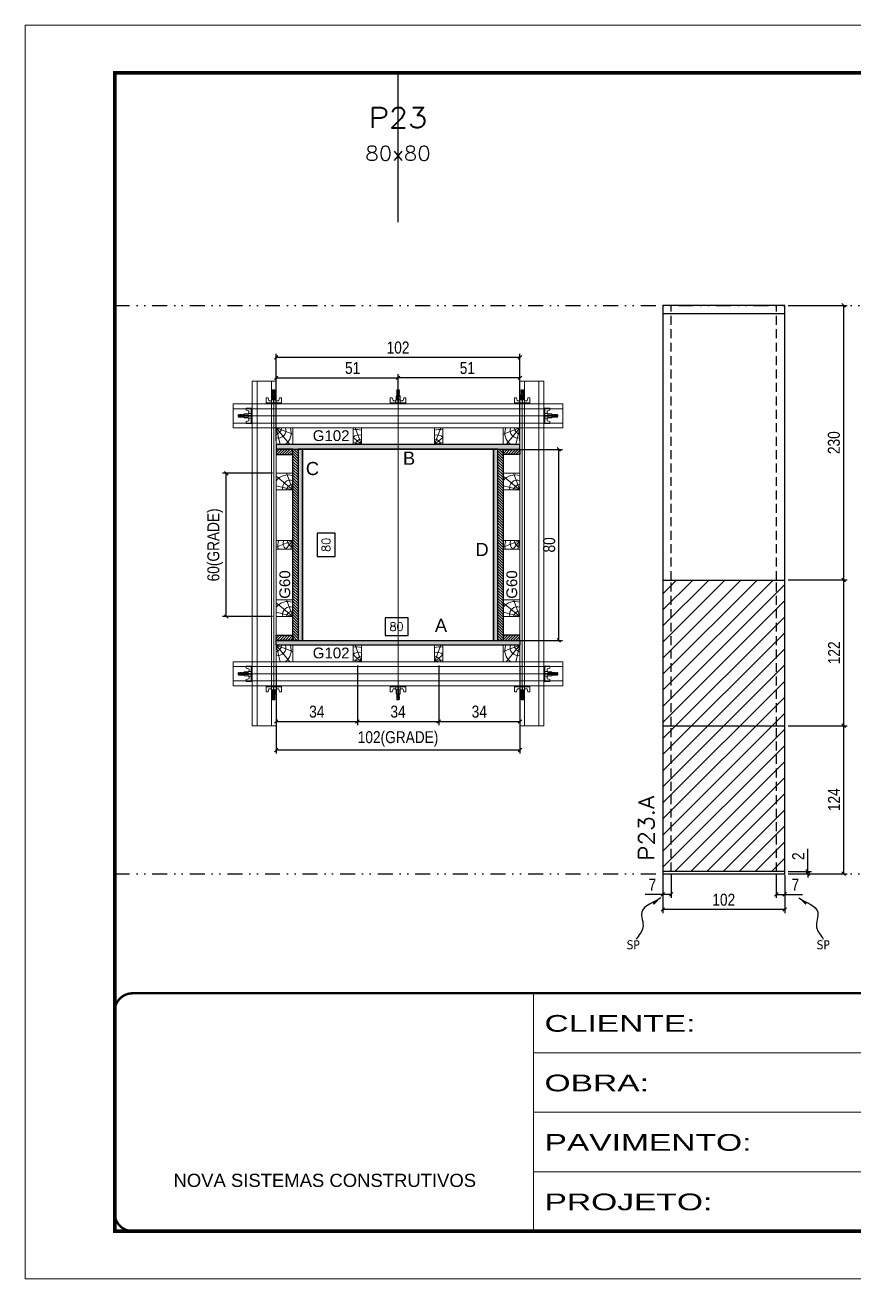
# Model space of a CAD drawing. Extents: x 14400 to 27878, y -21631 to 6985.
# Drawn here: x 16012 to 16706, y -2105 to -1055 of the extents above; entities that cross this region are included whole.
import ezdxf
from ezdxf.enums import TextEntityAlignment as Align

# ---------------------------------------------------------------- set-up
doc = ezdxf.new("R2010")
doc.units = 0
for name, pattern in [('CONTINUO', [0]), ('DASHED', [0.75, 0.5, -0.25]), ('DIVIDE2', [0.625, 0.25, -0.125, 0, -0.125, 0, -0.125]), ('HIDDEN', [0.375, 0.25, -0.125])]:
    doc.linetypes.add(name, pattern=pattern)
for name, color, linetype in [('CHAPA', 1, 'Continuous'), ('COTA', 241, 'Continuous'), ('MEIO_PONT', 93, 'Continuous'), ('Nível', 160, 'Continuous'), ('Painéis', 200, 'Continuous'), ('SARR_2.2x7', 40, 'Continuous'), ('SARRAFO', 251, 'Continuous'), ('Sarrafo de Pressão', 42, 'HIDDEN'), ('texto', 7, 'Continuous'), ('Texto de Titulo', 7, 'Continuous'), ('Texto Qtd Sarr', 242, 'Continuous'), ('TEXTO_GERAL', 7, 'Continuous')]:
    doc.layers.add(name, color=color, linetype=linetype)
for name, color, linetype, lineweight in [('Folhas', 255, 'Continuous', 9), ('Hachura', 251, 'Continuous', 9), ('Madeira', 126, 'Continuous', 18), ('Perfil Metálico', 224, 'Continuous', 18), ('SARRAFO DE PRESSAO', 251, 'DASHED', 9), ('Texto Seção', 7, 'Continuous', 15)]:
    doc.layers.add(name, color=color, linetype=linetype, lineweight=lineweight)
doc.styles.add('ARIAL', font='arial.ttf')
doc.styles.add('COTA TECNICA', font='techl___.ttf', dxfattribs={"height": 10})
doc.styles.add('COTA TECNICA 2X', font='techl___.ttf', dxfattribs={"height": 10})
doc.styles.add('COTA TECNICA-50', font='techl___.ttf', dxfattribs={"height": 10})
doc.styles.add('REGUA-120', font='ROMANS.shx', dxfattribs={"height": 15})
doc.styles.add('ROMANS', font='romans.shx')
doc.styles.add('SANSSERIF', font='sas_____.pfb')
doc.styles.get("Standard").update_dxf_attribs({"font": 'arial.ttf'})
doc.styles.add('Tecnologia', font='')
doc.styles.get('Tecnologia').set_extended_font_data('Forgotten Futurist')
doc.dimstyles.new('COTA PAINEL-50', dxfattribs={"dimtxt": 10, "dimasz": 3, "dimexe": 3, "dimexo": 3, "dimgap": 3, "dimtad": 1, "dimdec": 1, "dimzin": 12, "dimdsep": 46, "dimtxsty": 'COTA TECNICA-50', "dimblk1": 'OBLIQUE', "dimblk2": 'OBLIQUE', "dimsah": 1, "dimcen": 0.9, "dimclrd": 4, "dimclre": 4, "dimclrt": 240, "dimadec": 1, "dimazin": 3, "dimtfac": 1, "dimtdec": 1, "dimtmove": 0, "dimatfit": 3, "dimfxl": 1, "dimtolj": 1, "dimtzin": 12, "dimarcsym": 0})
doc.dimstyles.new('PAINEL', dxfattribs={"dimtxt": 10, "dimasz": 3, "dimexe": 3, "dimexo": 3, "dimgap": 3, "dimtad": 1, "dimdec": 1, "dimzin": 12, "dimdsep": 46, "dimtxsty": 'COTA TECNICA', "dimblk1": 'OBLIQUE', "dimblk2": 'OBLIQUE', "dimsah": 1, "dimcen": 0.9, "dimclrd": 4, "dimclre": 4, "dimclrt": 240, "dimadec": 1, "dimazin": 3, "dimtfac": 1, "dimtdec": 1, "dimtmove": 0, "dimatfit": 3, "dimfxl": 1, "dimtolj": 1, "dimtzin": 12, "dimarcsym": 0})
doc.dimstyles.new('SECAO PILAR', dxfattribs={"dimtxt": 10, "dimasz": 3, "dimexe": 3, "dimexo": 3, "dimgap": 3, "dimtad": 1, "dimdec": 1, "dimlfac": 0.5, "dimzin": 12, "dimdsep": 46, "dimtxsty": 'COTA TECNICA 2X', "dimblk1": 'OBLIQUE', "dimblk2": 'OBLIQUE', "dimsah": 1, "dimcen": 0.9, "dimclrd": 256, "dimclre": 256, "dimclrt": 256, "dimadec": 1, "dimazin": 3, "dimtfac": 1, "dimtdec": 1, "dimtmove": 0, "dimatfit": 3, "dimfxl": 1, "dimtolj": 1, "dimtzin": 12, "dimarcsym": 0})
doc.dimstyles.new('SECÇÃO 2', dxfattribs={"dimtxt": 7, "dimasz": 6, "dimexe": 0.18, "dimexo": 2, "dimgap": -4, "dimtad": 3, "dimdec": 1, "dimlfac": 0.5, "dimzin": 12, "dimdsep": 46, "dimtxsty": 'ROMANS', "dimblk": 'ARCHTICK', "dimcen": 0.09, "dimse1": 1, "dimse2": 1, "dimsd1": 1, "dimsd2": 1, "dimclrd": 180, "dimclre": 5, "dimclrt": 1, "dimadec": 0, "dimazin": 3, "dimtfac": 1, "dimtdec": 1, "dimtofl": 0, "dimtmove": 0, "dimatfit": 3, "dimldrblk": 'ARCHTICK', "dimfxl": 1, "dimtolj": 1, "dimtzin": 0, "dimarcsym": 0})
doc.dimstyles.get("Standard").update_dxf_attribs({"dimtxt": 0.18, "dimasz": 0.18, "dimexe": 0.18, "dimexo": 0.0625, "dimgap": 0.09, "dimtad": 0, "dimtih": 1, "dimtoh": 1, "dimdec": 4, "dimzin": 0, "dimdsep": 46, "dimtxsty": 'Standard', "dimcen": 0.09, "dimadec": 0, "dimazin": 0, "dimtfac": 1, "dimtdec": 4, "dimtofl": 0, "dimtmove": 0, "dimatfit": 3, "dimfxl": 1, "dimtolj": 1, "dimtzin": 0, "dimarcsym": 0})

# ---------------------------------------------------------------- blocks, each defined once
blk = doc.blocks.new('9999999999')
at = {"color": 30, "linetype": 'CONTINUO'}
for p, q in [((98564.6, 34230.2), (98564.6, 34429.4)), ((98564.6, 34379.6), (99584, 34379.6)), ((98564.6, 34329.8), (99488, 34329.8)), ((98564.6, 34280), (99488, 34280))]:
    blk.add_line(p, q, dxfattribs=at)
at = {"color": 30, "linetype": 'CONTINUO', "const_width": 2}
blk.add_lwpolyline([(99584, 34230.2), (99584, 34414.4, 0.414214), (99569, 34429.4), (98229, 34429.4, 0.414214), (98214, 34414.4), (98214, 34245.2, 0.414214), (98229, 34230.2), (99584, 34230.2)], format="xyb", dxfattribs=at)
at = {"layer": 'Folhas'}
blk.add_lwpolyline([(98139, 34190.2), (99624, 34190.2), (99624, 35240.2), (98139, 35240.2)], close=True, dxfattribs=at)
at = {"layer": 'Folhas', "color": 30, "const_width": 3}
blk.add_lwpolyline([(98214, 34230.2), (99584, 34230.2), (99584, 35200.2), (98214, 35200.2)], close=True, dxfattribs=at)
at = {"color": 7, "linetype": 'Continuous', "ltscale": 5, "style": 'ARIAL'}
blk.add_text('NOVA SISTEMAS CONSTRUTIVOS', height=11.059, dxfattribs=at).set_placement((98263.2, 34267.2))
at = {"layer": 'Folhas', "color": 7, "style": 'Tecnologia', "width": 1.5}
for s, p in [('CLIENTE:', (98573.7, 34397.2)), ('OBRA:', (98573.7, 34347.3)), ('PAVIMENTO:', (98573.7, 34297.5)), ('PROJETO:', (98573.7, 34247.7))]:
    blk.add_text(s, height=14, dxfattribs=at).set_placement(p)
blk = doc.blocks.new('titulo1')
at = {"layer": 'Defpoints', "color": 252, "linetype": 'HIDDEN', "ltscale": 2}
blk.add_line((0, 0), (0, 125), dxfattribs=at)
at = {"layer": 'Defpoints', "style": 'ROMANS', "oblique": 15}
blk.add_attdef('FOLHA', text='', height=10, dxfattribs=at).set_placement((0, 15.6), align=Align.MIDDLE_CENTER)
at = {"layer": 'Texto Qtd Sarr', "color": 3, "style": 'ROMANS', "oblique": 15}
for tag, height, p in [('TITULO', 17, (0, 71.4)), ('SEÇÃO', 12, (0, 41.5))]:
    blk.add_attdef(tag, text='', height=height, dxfattribs=at).set_placement(p, align=Align.MIDDLE_CENTER)
blk = doc.blocks.new('*D1909')
at = {"layer": 'COTA', "color": 180, "lineweight": -2, "transparency": 16777216}
for p, q in [((16332.5, -1551.6), (16313.2, -1551.6)), ((16313.2, -1551.6), (16313.2, -1566.6)), ((16332.5, -1566.6), (16332.5, -1551.6)), ((16313.2, -1566.6), (16332.5, -1566.6))]:
    blk.add_line(p, q, dxfattribs=at)
at = {"layer": 'Defpoints', "color": 0, "transparency": 16777216}
for p in [(16244.1, -1570.6), (16404.1, -1570.6), (16404.1, -1570.6)]:
    blk.add_point(p, dxfattribs=at)
at = {"layer": 'COTA', "color": 1, "transparency": 16777216, "insert": (16322.8, -1559.1), "char_height": 7, "attachment_point": 5, "style": 'ROMANS'}
blk.add_mtext('\\A1;80', dxfattribs=at)
blk = doc.blocks.new('_ArchTick')
at = {"color": 0, "linetype": 'ByBlock', "const_width": 0.15}
blk.add_lwpolyline([(-0.5, -0.5), (0.5, 0.5)], dxfattribs=at)
blk = doc.blocks.new('*D1910')
at = {"layer": 'COTA', "color": 180, "lineweight": -2, "transparency": 16777216}
for p, q in [((16271.4, -1480.9), (16256.4, -1480.9)), ((16256.4, -1480.9), (16256.4, -1500.2)), ((16271.4, -1500.2), (16271.4, -1480.9)), ((16256.4, -1500.2), (16271.4, -1500.2))]:
    blk.add_line(p, q, dxfattribs=at)
at = {"layer": 'Defpoints', "color": 0, "transparency": 16777216}
for p in [(16244.1, -1410.6), (16275.4, -1410.6), (16244.1, -1570.6)]:
    blk.add_point(p, dxfattribs=at)
at = {"layer": 'COTA', "color": 1, "transparency": 16777216, "insert": (16263.9, -1490.6), "char_height": 7, "attachment_point": 5, "rotation": 90, "style": 'ROMANS'}
blk.add_mtext('\\A1;80', dxfattribs=at)
blk = doc.blocks.new('_Oblique')
at = {"color": 0, "linetype": 'ByBlock', "lineweight": -2}
blk.add_line((-0.5, -0.5), (0.5, 0.5), dxfattribs=at)
blk = doc.blocks.new('*D1927')
at = {"layer": 'COTA', "lineweight": -2, "transparency": 16777216}
for p, q in [((16410.7, -1410.6), (16461.7, -1410.6)), ((16458.7, -1570.6), (16458.7, -1410.6)), ((16410.7, -1570.6), (16461.7, -1570.6))]:
    blk.add_line(p, q, dxfattribs=at)
at = {"layer": 'Defpoints', "color": 0, "transparency": 16777216}
for p in [(16407.7, -1410.6), (16458.7, -1410.6), (16407.7, -1570.6)]:
    blk.add_point(p, dxfattribs=at)
at = {"layer": 'COTA', "lineweight": -2, "transparency": 16777216, "xscale": 3, "yscale": 3, "zscale": 3}
for p, rotation in [((16458.7, -1410.6), 90), ((16458.7, -1570.6), 270)]:
    blk.add_blockref('_Oblique', p, dxfattribs=dict(at, rotation=rotation))
at = {"layer": 'COTA', "transparency": 16777216, "insert": (16450.6, -1490.6), "char_height": 10, "attachment_point": 5, "rotation": 90, "style": 'COTA TECNICA 2X'}
blk.add_mtext('\\A1;80', dxfattribs=at)
blk = doc.blocks.new('*D1911')
at = {"layer": 'COTA', "lineweight": -2, "transparency": 16777216}
for p, q in [((16222.1, -1591.6), (16222.1, -1665.3)), ((16426.1, -1591.6), (16426.1, -1665.3)), ((16222.1, -1662.3), (16426.1, -1662.3))]:
    blk.add_line(p, q, dxfattribs=at)
at = {"layer": 'Defpoints', "color": 0, "transparency": 16777216}
for p in [(16222.1, -1588.6), (16426.1, -1588.6), (16426.1, -1662.3)]:
    blk.add_point(p, dxfattribs=at)
at = {"layer": 'COTA', "lineweight": -2, "transparency": 16777216, "xscale": 3, "yscale": 3, "zscale": 3, "rotation": 180}
blk.add_blockref('_Oblique', (16222.1, -1662.3), dxfattribs=at)
at = {"layer": 'COTA', "lineweight": -2, "transparency": 16777216, "xscale": 3, "yscale": 3, "zscale": 3}
blk.add_blockref('_Oblique', (16426.1, -1662.3), dxfattribs=at)
at = {"layer": 'COTA', "transparency": 16777216, "insert": (16324.1, -1653.1), "char_height": 10, "attachment_point": 5, "style": 'COTA TECNICA 2X'}
blk.add_mtext('\\A1;102(GRADE)', dxfattribs=at)
blk = doc.blocks.new('*D1912')
at = {"layer": 'COTA', "lineweight": -2, "transparency": 16777216}
for p, q in [((16358.1, -1591.6), (16358.1, -1641.5)), ((16426.1, -1591.6), (16426.1, -1641.5)), ((16358.1, -1638.5), (16426.1, -1638.5))]:
    blk.add_line(p, q, dxfattribs=at)
at = {"layer": 'Defpoints', "color": 0, "transparency": 16777216}
for p in [(16358.1, -1588.6), (16426.1, -1588.6), (16426.1, -1638.5)]:
    blk.add_point(p, dxfattribs=at)
at = {"layer": 'COTA', "lineweight": -2, "transparency": 16777216, "xscale": 3, "yscale": 3, "zscale": 3, "rotation": 180}
blk.add_blockref('_Oblique', (16358.1, -1638.5), dxfattribs=at)
at = {"layer": 'COTA', "lineweight": -2, "transparency": 16777216, "xscale": 3, "yscale": 3, "zscale": 3}
blk.add_blockref('_Oblique', (16426.1, -1638.5), dxfattribs=at)
at = {"layer": 'COTA', "transparency": 16777216, "insert": (16392.1, -1630.3), "char_height": 10, "attachment_point": 5, "style": 'COTA TECNICA 2X'}
blk.add_mtext('\\A1;34', dxfattribs=at)
blk = doc.blocks.new('*D1913')
at = {"layer": 'COTA', "lineweight": -2, "transparency": 16777216}
for p, q in [((16222.1, -1591.6), (16222.1, -1641.5)), ((16290.1, -1591.6), (16290.1, -1641.5)), ((16222.1, -1638.5), (16290.1, -1638.5))]:
    blk.add_line(p, q, dxfattribs=at)
at = {"layer": 'Defpoints', "color": 0, "transparency": 16777216}
for p in [(16222.1, -1588.6), (16290.1, -1588.6), (16290.1, -1638.5)]:
    blk.add_point(p, dxfattribs=at)
at = {"layer": 'COTA', "lineweight": -2, "transparency": 16777216, "xscale": 3, "yscale": 3, "zscale": 3, "rotation": 180}
blk.add_blockref('_Oblique', (16222.1, -1638.5), dxfattribs=at)
at = {"layer": 'COTA', "lineweight": -2, "transparency": 16777216, "xscale": 3, "yscale": 3, "zscale": 3}
blk.add_blockref('_Oblique', (16290.1, -1638.5), dxfattribs=at)
at = {"layer": 'COTA', "transparency": 16777216, "insert": (16256.1, -1630.3), "char_height": 10, "attachment_point": 5, "style": 'COTA TECNICA 2X'}
blk.add_mtext('\\A1;34', dxfattribs=at)
blk = doc.blocks.new('*D1914')
at = {"layer": 'COTA', "lineweight": -2, "transparency": 16777216}
for p, q in [((16290.1, -1591.6), (16290.1, -1641.5)), ((16358.1, -1591.6), (16358.1, -1641.5)), ((16290.1, -1638.5), (16358.1, -1638.5))]:
    blk.add_line(p, q, dxfattribs=at)
at = {"layer": 'Defpoints', "color": 0, "transparency": 16777216}
for p in [(16290.1, -1588.6), (16358.1, -1588.6), (16358.1, -1638.5)]:
    blk.add_point(p, dxfattribs=at)
at = {"layer": 'COTA', "lineweight": -2, "transparency": 16777216, "xscale": 3, "yscale": 3, "zscale": 3, "rotation": 180}
blk.add_blockref('_Oblique', (16290.1, -1638.5), dxfattribs=at)
at = {"layer": 'COTA', "lineweight": -2, "transparency": 16777216, "xscale": 3, "yscale": 3, "zscale": 3}
blk.add_blockref('_Oblique', (16358.1, -1638.5), dxfattribs=at)
at = {"layer": 'COTA', "transparency": 16777216, "insert": (16324.1, -1630.3), "char_height": 10, "attachment_point": 5, "style": 'COTA TECNICA 2X'}
blk.add_mtext('\\A1;34', dxfattribs=at)
blk = doc.blocks.new('*D1915')
at = {"layer": 'COTA', "lineweight": -2, "transparency": 16777216}
for p, q in [((16222.1, -1403.6), (16222.1, -1330.5)), ((16222.1, -1333.5), (16426.1, -1333.5)), ((16426.1, -1403.6), (16426.1, -1330.5))]:
    blk.add_line(p, q, dxfattribs=at)
at = {"layer": 'Defpoints', "color": 0, "transparency": 16777216}
for p in [(16426.1, -1333.5), (16222.1, -1406.6), (16426.1, -1406.6)]:
    blk.add_point(p, dxfattribs=at)
at = {"layer": 'COTA', "lineweight": -2, "transparency": 16777216, "xscale": 3, "yscale": 3, "zscale": 3, "rotation": 180}
blk.add_blockref('_Oblique', (16222.1, -1333.5), dxfattribs=at)
at = {"layer": 'COTA', "lineweight": -2, "transparency": 16777216, "xscale": 3, "yscale": 3, "zscale": 3}
blk.add_blockref('_Oblique', (16426.1, -1333.5), dxfattribs=at)
at = {"layer": 'COTA', "transparency": 16777216, "insert": (16324.1, -1325.4), "char_height": 10, "attachment_point": 5, "style": 'COTA TECNICA 2X'}
blk.add_mtext('\\A1;102', dxfattribs=at)
blk = doc.blocks.new('*D1916')
at = {"layer": 'COTA', "lineweight": -2, "transparency": 16777216}
for p, q in [((16222.1, -1369.6), (16222.1, -1347.7)), ((16222.1, -1350.7), (16324.1, -1350.7)), ((16324.1, -1369.6), (16324.1, -1347.7))]:
    blk.add_line(p, q, dxfattribs=at)
at = {"layer": 'Defpoints', "color": 0, "transparency": 16777216}
for p in [(16324.1, -1350.7), (16222.1, -1372.6), (16324.1, -1372.6)]:
    blk.add_point(p, dxfattribs=at)
at = {"layer": 'COTA', "lineweight": -2, "transparency": 16777216, "xscale": 3, "yscale": 3, "zscale": 3, "rotation": 180}
blk.add_blockref('_Oblique', (16222.1, -1350.7), dxfattribs=at)
at = {"layer": 'COTA', "lineweight": -2, "transparency": 16777216, "xscale": 3, "yscale": 3, "zscale": 3}
blk.add_blockref('_Oblique', (16324.1, -1350.7), dxfattribs=at)
at = {"layer": 'COTA', "transparency": 16777216, "insert": (16286.1, -1342.5), "char_height": 10, "attachment_point": 5, "style": 'COTA TECNICA 2X'}
blk.add_mtext('\\A1;51', dxfattribs=at)
blk = doc.blocks.new('*D1917')
at = {"layer": 'COTA', "lineweight": -2, "transparency": 16777216}
for p, q in [((16324.1, -1369.6), (16324.1, -1347.7)), ((16426.1, -1350.7), (16324.1, -1350.7)), ((16426.1, -1369.6), (16426.1, -1347.7))]:
    blk.add_line(p, q, dxfattribs=at)
at = {"layer": 'Defpoints', "color": 0, "transparency": 16777216}
for p in [(16324.1, -1350.7), (16324.1, -1372.6), (16426.1, -1372.6)]:
    blk.add_point(p, dxfattribs=at)
at = {"layer": 'COTA', "lineweight": -2, "transparency": 16777216, "xscale": 3, "yscale": 3, "zscale": 3, "rotation": 180}
blk.add_blockref('_Oblique', (16324.1, -1350.7), dxfattribs=at)
at = {"layer": 'COTA', "lineweight": -2, "transparency": 16777216, "xscale": 3, "yscale": 3, "zscale": 3}
blk.add_blockref('_Oblique', (16426.1, -1350.7), dxfattribs=at)
at = {"layer": 'COTA', "transparency": 16777216, "insert": (16382.1, -1342.5), "char_height": 10, "attachment_point": 5, "style": 'COTA TECNICA 2X'}
blk.add_mtext('\\A1;51', dxfattribs=at)
blk = doc.blocks.new('C')
at = {"layer": 'Hachura', "color": 0}
for p, q in [((0, 3.22), (0, -3.22)), ((0.45, 3.22), (0, 3.22)), ((0.46, 3.16), (0, 3.16)), ((0.46, 3.05), (0, 3.05)), ((0.46, 2.88), (0, 2.88)), ((0, 2.75), (0, -1.16)), ((0.46, 2.65), (0, 2.65)), ((0.46, 2.23), (0, 2.23)), ((0.46, 1.51), (0, 1.51)), ((0.39, 0.49), (0.17, 0.49)), ((0.45, -3.23), (0.45, 3.22)), ((0.45, 3.22), (2.58, 3.22)), ((1.74, 0.97), (0.45, 0.97)), ((1.45, 0.1), (0.45, 0.1)), ((1.35, 1.94), (1.35, 0.96)), ((2.58, 2.39), (1.47, 2.09)), ((1.74, -0.97), (1.74, 0.97)), ((1.74, 0.97), (1.74, 0.84)), ((1.74, 0.97), (1.74, 0.84)), ((1.74, 0.84), (3.35, 0.84)), ((3.35, 0.45), (1.74, 0.45)), ((2.58, 3.22), (2.58, 2.39)), ((3.32, 0.84), (3.32, -0.84)), ((3.35, 0.84), (3.35, -0.84)), ((3.68, 0.45), (3.35, 0.45)), ((3.84, -0.52), (3.35, 0.45)), ((3.35, 0.06), (3.67, -0.57)), ((3.68, 0.45), (4.16, -0.52)), ((3.72, 0.5), (4.25, -0.57)), ((4.37, -0.55), (3.83, 0.53)), ((4.15, 0.45), (3.93, 0.45)), ((4.42, -0.52), (3.93, 0.45)), ((4.15, 0.45), (4.26, 0.45)), ((4.26, 0.45), (4.74, -0.52)), ((4.3, 0.5), (4.83, -0.57)), ((4.95, -0.55), (4.41, 0.53)), ((4.51, 0.45), (4.84, 0.45)), ((5, -0.52), (4.51, 0.45)), ((4.84, 0.45), (5.32, -0.52)), ((4.88, 0.5), (5.41, -0.57)), ((5.53, -0.55), (4.99, 0.53)), ((5.58, -0.52), (5.09, 0.45)), ((5.42, 0.45), (5.09, 0.45)), ((5.58, -0.52), (5.09, 0.45)), ((5.42, 0.45), (5.74, -0.19)), ((5.46, 0.5), (5.74, -0.07)), ((5.74, 0.19), (5.57, 0.53)), ((5.74, 0.32), (5.68, 0.45)), ((5.68, 0.45), (5.74, 0.45)), ((5.74, 0.45), (5.9, 0.29)), ((5.74, 0.45), (5.74, -0.52)), ((5.9, -0.36), (5.9, 0.29)), ((0.45, 0), (0, 0)), ((0.46, -1.52), (0, -1.52)), ((0.46, -2.23), (0, -2.23)), ((0.46, -2.65), (0, -2.65)), ((0.46, -2.88), (0, -2.88)), ((0.46, -3.05), (0, -3.05)), ((0.46, -3.16), (0, -3.16)), ((0, -3.22), (2.57, -3.22)), ((0.08, -0.48), (0.29, -0.48)), ((0.29, -0.48), (0.4, -0.48)), ((0.45, 0), (0.45, -0.97)), ((0.45, -0.16), (1.45, -0.16)), ((0.45, -0.65), (0.45, -0.32)), ((0.45, -3.23), (0.45, -0.65)), ((0.45, -0.97), (1.74, -0.97)), ((1.35, -1.94), (1.35, -0.97)), ((2.58, -2.39), (1.47, -2.1)), ((3.35, -0.32), (1.74, -0.32)), ((3.35, -0.84), (1.74, -0.84)), ((2.58, -3.23), (2.58, -2.39)), ((3.35, -0.07), (3.58, -0.52)), ((3.35, -0.52), (3.58, -0.52)), ((3.84, -0.52), (4.16, -0.52)), ((4.42, -0.52), (4.74, -0.52)), ((4.63, -0.52), (4.74, -0.52)), ((5, -0.52), (5.32, -0.52)), ((5.58, -0.52), (5.74, -0.52)), ((5.74, -0.52), (5.9, -0.36)), ((5.74, -0.52), (5.74, -0.52))]:
    blk.add_line(p, q, dxfattribs=at)
for centre, radius, start, end in [((1.52, 1.94), 0.161, 104.7436, 180), ((1.44, -0.03), 0.129, 272.695, 87.305), ((3.81, 0.39), 0.143, 25.5688, 154.4312), ((4.39, 0.39), 0.143, 25.5688, 154.4312), ((4.97, 0.39), 0.143, 25.5688, 154.4312), ((5.55, 0.39), 0.143, 25.5688, 154.4312), ((0.17, -0.37), 0.174, 221.744, 317.8592), ((1.52, -1.94), 0.161, 180, 255.2564), ((3.71, -0.4), 0.174, 222.1408, 318.256), ((4.29, -0.4), 0.174, 222.1408, 318.256), ((4.87, -0.4), 0.174, 222.1408, 318.256), ((5.45, -0.4), 0.174, 222.1408, 318.256), ((5.61, -0.4), 0.174, 317.8592, 318.256)]:
    blk.add_arc(centre, radius, start, end, dxfattribs=at)
blk = doc.blocks.new('PONTALETE')
at = {"layer": 'Madeira'}
for q in [(2.71, 7), (7, 5.76), (7, 1.74)]:
    blk.add_line((0, 0), q, dxfattribs=at)
blk.add_lwpolyline([(0, 0), (7, 0), (7, 7), (0, 7)], close=True, dxfattribs=at)
for centre, radius, start, end in [((2.04, 0.06), 6.23, 37.2818, 109.0913), ((1.09, 0.9), 3.19, 343.603, 109.9847), ((-0.21, -0.78), 3.09, 14.6322, 86.0383)]:
    blk.add_arc(centre, radius, start, end, dxfattribs=at)
blk = doc.blocks.new('MEIO PONTALETE')
at = {"layer": 'Madeira'}
for q in [(2.71, 7), (3.5, 2.88), (3.5, 0.87)]:
    blk.add_line((0, 0), q, dxfattribs=at)
blk.add_lwpolyline([(0, 0), (3.5, 0), (3.5, 7), (0, 7)], close=True, dxfattribs=at)
for centre, radius, start, end in [((2.04, 0.06), 6.23, 76.4499, 109.0913), ((1.09, 0.9), 3.19, 40.9063, 109.9847), ((-0.21, -0.78), 3.09, 14.6322, 86.0383)]:
    blk.add_arc(centre, radius, start, end, dxfattribs=at)
blk = doc.blocks.new('*D1918')
at = {"layer": 'COTA', "lineweight": -2, "transparency": 16777216}
for p, q in [((16219.1, -1430.6), (16177.3, -1430.6)), ((16180.3, -1550.6), (16180.3, -1430.6)), ((16219.1, -1550.6), (16177.3, -1550.6))]:
    blk.add_line(p, q, dxfattribs=at)
at = {"layer": 'Defpoints', "color": 0, "transparency": 16777216}
for p in [(16180.3, -1430.6), (16222.1, -1430.6), (16222.1, -1550.6)]:
    blk.add_point(p, dxfattribs=at)
at = {"layer": 'COTA', "lineweight": -2, "transparency": 16777216, "xscale": 3, "yscale": 3, "zscale": 3}
for p, rotation in [((16180.3, -1430.6), 90), ((16180.3, -1550.6), 270)]:
    blk.add_blockref('_Oblique', p, dxfattribs=dict(at, rotation=rotation))
at = {"layer": 'COTA', "transparency": 16777216, "insert": (16171, -1490.6), "char_height": 10, "attachment_point": 5, "rotation": 90, "style": 'COTA TECNICA 2X'}
blk.add_mtext('\\A1;60(GRADE)', dxfattribs=at)
blk = doc.blocks.new('*D1898')
at = {"layer": 'COTA', "color": 4, "lineweight": -2, "transparency": 16777216}
for p, q in [((16545.7, -1767), (16545.7, -1798.9)), ((16647.7, -1767), (16647.7, -1798.9)), ((16647.7, -1795.9), (16545.7, -1795.9))]:
    blk.add_line(p, q, dxfattribs=at)
at = {"layer": 'Defpoints', "color": 0, "transparency": 16777216}
for p in [(16545.7, -1764), (16647.7, -1764), (16545.7, -1795.9)]:
    blk.add_point(p, dxfattribs=at)
at = {"layer": 'COTA', "color": 4, "lineweight": -2, "transparency": 16777216, "xscale": 3, "yscale": 3, "zscale": 3, "rotation": 180}
blk.add_blockref('_Oblique', (16545.7, -1795.9), dxfattribs=at)
at = {"layer": 'COTA', "color": 4, "lineweight": -2, "transparency": 16777216, "xscale": 3, "yscale": 3, "zscale": 3}
blk.add_blockref('_Oblique', (16647.7, -1795.9), dxfattribs=at)
at = {"layer": 'COTA', "color": 240, "transparency": 16777216, "insert": (16596.7, -1787.8), "char_height": 10, "attachment_point": 5, "style": 'COTA TECNICA'}
blk.add_mtext('\\A1;102', dxfattribs=at)
blk = doc.blocks.new('*D1899')
at = {"layer": 'COTA', "color": 4, "lineweight": -2, "transparency": 16777216}
for p, q in [((16640.7, -1767), (16640.7, -1786.3)), ((16647.7, -1769), (16647.7, -1786.3)), ((16640.7, -1783.3), (16647.7, -1783.3)), ((16647.7, -1783.3), (16662.5, -1783.3))]:
    blk.add_line(p, q, dxfattribs=at)
at = {"layer": 'Defpoints', "color": 0, "transparency": 16777216}
for p in [(16640.7, -1764), (16647.7, -1766), (16647.7, -1783.3)]:
    blk.add_point(p, dxfattribs=at)
at = {"layer": 'COTA', "color": 4, "lineweight": -2, "transparency": 16777216, "xscale": 3, "yscale": 3, "zscale": 3, "rotation": 180}
blk.add_blockref('_Oblique', (16640.7, -1783.3), dxfattribs=at)
at = {"layer": 'COTA', "color": 4, "lineweight": -2, "transparency": 16777216, "xscale": 3, "yscale": 3, "zscale": 3}
blk.add_blockref('_Oblique', (16647.7, -1783.3), dxfattribs=at)
at = {"layer": 'COTA', "color": 240, "transparency": 16777216, "insert": (16656.6, -1775.2), "char_height": 10, "attachment_point": 5, "style": 'COTA TECNICA-50'}
blk.add_mtext('\\A1;7', dxfattribs=at)
blk = doc.blocks.new('*D1900')
at = {"layer": 'COTA', "color": 4, "lineweight": -2, "transparency": 16777216}
for p, q in [((16545.7, -1769), (16545.7, -1786.3)), ((16552.7, -1767), (16552.7, -1786.3)), ((16545.7, -1783.3), (16531, -1783.3)), ((16552.7, -1783.3), (16545.7, -1783.3))]:
    blk.add_line(p, q, dxfattribs=at)
at = {"layer": 'Defpoints', "color": 0, "transparency": 16777216}
for p in [(16545.7, -1766), (16552.7, -1764), (16545.7, -1783.3)]:
    blk.add_point(p, dxfattribs=at)
at = {"layer": 'COTA', "color": 4, "lineweight": -2, "transparency": 16777216, "xscale": 3, "yscale": 3, "zscale": 3, "rotation": 180}
blk.add_blockref('_Oblique', (16545.7, -1783.3), dxfattribs=at)
at = {"layer": 'COTA', "color": 4, "lineweight": -2, "transparency": 16777216, "xscale": 3, "yscale": 3, "zscale": 3}
blk.add_blockref('_Oblique', (16552.7, -1783.3), dxfattribs=at)
at = {"layer": 'COTA', "color": 240, "transparency": 16777216, "insert": (16536.9, -1775.2), "char_height": 10, "attachment_point": 5, "style": 'COTA TECNICA-50'}
blk.add_mtext('\\A1;7', dxfattribs=at)
blk = doc.blocks.new('*D1901')
at = {"layer": 'COTA', "color": 4, "lineweight": -2, "transparency": 16777216}
for p, q in [((16667, -1764), (16667, -1745.2)), ((16650.7, -1764), (16670, -1764)), ((16650.7, -1766), (16670, -1766)), ((16667, -1766), (16667, -1764)), ((16667, -1766), (16667, -1769))]:
    blk.add_line(p, q, dxfattribs=at)
at = {"layer": 'Defpoints', "color": 0, "transparency": 16777216}
for p in [(16647.7, -1764), (16647.7, -1766), (16667, -1766)]:
    blk.add_point(p, dxfattribs=at)
at = {"layer": 'COTA', "color": 4, "lineweight": -2, "transparency": 16777216, "xscale": 3, "yscale": 3, "zscale": 3}
for p, rotation in [((16667, -1764), 270), ((16667, -1766), 90)]:
    blk.add_blockref('_Oblique', p, dxfattribs=dict(at, rotation=rotation))
at = {"layer": 'COTA', "color": 240, "transparency": 16777216, "insert": (16659, -1751.3), "char_height": 10, "attachment_point": 5, "rotation": 90, "style": 'COTA TECNICA-50'}
blk.add_mtext('\\A1;2', dxfattribs=at)
blk = doc.blocks.new('*D1902')
at = {"layer": 'COTA', "color": 4, "lineweight": -2, "transparency": 16777216}
for p, q in [((16650.7, -1520), (16700.1, -1520)), ((16697.1, -1642), (16697.1, -1520)), ((16650.7, -1642), (16700.1, -1642))]:
    blk.add_line(p, q, dxfattribs=at)
at = {"layer": 'Defpoints', "color": 0, "transparency": 16777216}
for p in [(16647.7, -1520), (16697.1, -1520), (16647.7, -1642)]:
    blk.add_point(p, dxfattribs=at)
at = {"layer": 'COTA', "color": 4, "lineweight": -2, "transparency": 16777216, "xscale": 3, "yscale": 3, "zscale": 3}
for p, rotation in [((16697.1, -1520), 90), ((16697.1, -1642), 270)]:
    blk.add_blockref('_Oblique', p, dxfattribs=dict(at, rotation=rotation))
at = {"layer": 'COTA', "color": 240, "transparency": 16777216, "insert": (16689, -1581), "char_height": 10, "attachment_point": 5, "rotation": 90, "style": 'COTA TECNICA-50'}
blk.add_mtext('\\A1;122', dxfattribs=at)
blk = doc.blocks.new('*D1925')
at = {"layer": 'COTA', "color": 4, "linetype": 'ByBlock', "lineweight": -2, "transparency": 16777216}
for p, q in [((16650.7, -1642), (16700.1, -1642)), ((16697.1, -1766), (16697.1, -1642)), ((16650.7, -1766), (16700.1, -1766))]:
    blk.add_line(p, q, dxfattribs=at)
at = {"layer": 'Defpoints', "color": 0, "linetype": 'ByBlock', "transparency": 16777216}
for p in [(16647.7, -1642), (16697.1, -1642), (16647.7, -1766)]:
    blk.add_point(p, dxfattribs=at)
at = {"layer": 'COTA', "color": 4, "linetype": 'ByBlock', "lineweight": -2, "transparency": 16777216, "xscale": 3, "yscale": 3, "zscale": 3}
for p, rotation in [((16697.1, -1642), 90), ((16697.1, -1766), 270)]:
    blk.add_blockref('_Oblique', p, dxfattribs=dict(at, rotation=rotation))
at = {"layer": 'COTA', "color": 240, "linetype": 'ByBlock', "transparency": 16777216, "insert": (16689, -1704), "char_height": 10, "attachment_point": 5, "rotation": 90, "style": 'COTA TECNICA'}
blk.add_mtext('\\A1;124', dxfattribs=at)
blk = doc.blocks.new('*D1926')
at = {"layer": 'COTA', "color": 4, "linetype": 'ByBlock', "lineweight": -2, "transparency": 16777216}
for p, q in [((16650.7, -1642), (16700.1, -1642)), ((16697.1, -1766), (16697.1, -1642)), ((16650.7, -1766), (16700.1, -1766))]:
    blk.add_line(p, q, dxfattribs=at)
at = {"layer": 'Defpoints', "color": 0, "linetype": 'ByBlock', "transparency": 16777216}
for p in [(16647.7, -1642), (16697.1, -1642), (16647.7, -1766)]:
    blk.add_point(p, dxfattribs=at)
at = {"layer": 'COTA', "color": 4, "linetype": 'ByBlock', "lineweight": -2, "transparency": 16777216, "xscale": 3, "yscale": 3, "zscale": 3}
for p, rotation in [((16697.1, -1642), 90), ((16697.1, -1766), 270)]:
    blk.add_blockref('_Oblique', p, dxfattribs=dict(at, rotation=rotation))
at = {"layer": 'COTA', "color": 240, "linetype": 'ByBlock', "transparency": 16777216, "insert": (16689, -1704), "char_height": 10, "attachment_point": 5, "rotation": 90, "style": 'COTA TECNICA'}
blk.add_mtext('\\A1;124', dxfattribs=at)
blk = doc.blocks.new('*D2099')
at = {"layer": 'COTA', "color": 4, "lineweight": -2, "transparency": 16777216}
for p, q in [((16650.7, -1290), (16700.1, -1290)), ((16697.1, -1520), (16697.1, -1290)), ((16650.7, -1520), (16700.1, -1520))]:
    blk.add_line(p, q, dxfattribs=at)
at = {"layer": 'Defpoints', "color": 0, "transparency": 16777216}
for p in [(16647.7, -1290), (16697.1, -1290), (16647.7, -1520)]:
    blk.add_point(p, dxfattribs=at)
at = {"layer": 'COTA', "color": 4, "lineweight": -2, "transparency": 16777216, "xscale": 3, "yscale": 3, "zscale": 3}
for p, rotation in [((16697.1, -1290), 90), ((16697.1, -1520), 270)]:
    blk.add_blockref('_Oblique', p, dxfattribs=dict(at, rotation=rotation))
at = {"layer": 'COTA', "color": 240, "transparency": 16777216, "insert": (16688.9, -1405), "char_height": 10, "attachment_point": 5, "rotation": 90, "style": 'COTA TECNICA'}
blk.add_mtext('\\A1;230', dxfattribs=at)

msp = doc.modelspace()

# ---------------------------------------------------------------- hatches: boundary and pattern name
at = {"layer": 'Hachura'}
h = msp.add_hatch(color=256, dxfattribs=at)
h.dxf.hatch_style = 1
h.paths.add_polyline_path([(16426.07, -1410.56), (16426.07, -1406.56), (16222.07, -1406.56), (16222.07, -1410.56)])
h = msp.add_hatch(color=256, dxfattribs=at)
h.dxf.hatch_style = 1
h.paths.add_polyline_path([(16426.07, -1410.56), (16426.07, -1406.56), (16222.07, -1406.56), (16222.07, -1410.56)])
h = msp.add_hatch(dxfattribs=at)
h.set_pattern_fill('ANSI31', color=256, scale=0.5, angle=180, style=0)
h.set_pattern_definition([(225, (7098.1182, -24339.967), (1.12253202, -1.12253202), [])])
h.paths.add_polyline_path([(16236.07, -1410.56), (16236.07, -1414.96), (16222.07, -1414.96), (16222.07, -1410.56)])
h = msp.add_hatch(dxfattribs=at)
h.set_pattern_fill('ANSI31', color=256, scale=0.5, angle=90, style=0)
h.set_pattern_definition([(135, (-6543.738, 7942.393), (-1.12253202, -1.12253202), [])])
h.paths.add_polyline_path([(16240.47, -1410.56), (16236.07, -1410.56), (16236.07, -1570.56), (16240.47, -1570.56)])
h = msp.add_hatch(color=256, dxfattribs=at)
h.dxf.hatch_style = 1
h.paths.add_polyline_path([(16240.47, -1570.56), (16244.07, -1570.56), (16244.07, -1410.56), (16240.47, -1410.56)])
h = msp.add_hatch(color=256, dxfattribs=at)
h.dxf.hatch_style = 1
h.paths.add_polyline_path([(16240.47, -1570.56), (16244.07, -1570.56), (16244.07, -1410.56), (16240.47, -1410.56)])
h = msp.add_hatch(color=256, dxfattribs=at)
h.dxf.hatch_style = 1
h.paths.add_polyline_path([(16404.07, -1570.56), (16407.67, -1570.56), (16407.67, -1410.56), (16404.07, -1410.56)])
h = msp.add_hatch(color=256, dxfattribs=at)
h.dxf.hatch_style = 1
h.paths.add_polyline_path([(16404.07, -1570.56), (16407.67, -1570.56), (16407.67, -1410.56), (16404.07, -1410.56)])
h = msp.add_hatch(dxfattribs=at)
h.set_pattern_fill('ANSI31', color=256, scale=0.5, angle=90, style=0)
h.set_pattern_definition([(135, (-6372.138, 7942.393), (-1.12253202, -1.12253202), [])])
h.paths.add_polyline_path([(16412.07, -1410.56), (16407.67, -1410.56), (16407.67, -1570.56), (16412.07, -1570.56)])
h = msp.add_hatch(dxfattribs=at)
h.set_pattern_fill('ANSI31', color=256, scale=0.5, angle=180, style=0)
h.set_pattern_definition([(225, (6923.1182, -24339.967), (1.12253202, -1.12253202), [])])
h.paths.add_polyline_path([(16412.07, -1410.56), (16412.07, -1414.96), (16426.07, -1414.96), (16426.07, -1410.56)])
h = msp.add_hatch(dxfattribs=at)
h.set_pattern_fill('ANSI31', color=256, scale=3)
h.paths.add_polyline_path([(16647.73, -1642.02), (16545.73, -1642.02), (16545.73, -1764.02), (16647.73, -1764.02)])
h.paths.add_polyline_path([(16647.73, -1520.02), (16545.73, -1520.02), (16545.73, -1642.02), (16647.73, -1642.02)])
h.paths.add_polyline_path([(16886.81, -1520.02), (16784.81, -1520.02), (16784.81, -1642.02), (16886.81, -1642.02)])
h.paths.add_polyline_path([(16886.81, -1642.02), (16784.81, -1642.02), (16784.81, -1764.02), (16886.81, -1764.02)])
h.paths.add_polyline_path([(17109.78, -1519.99), (17029.78, -1519.99), (17029.78, -1764.02), (17109.78, -1764.02)])
h = msp.add_hatch(dxfattribs=at)
h.set_pattern_fill('ANSI31', color=256, scale=0.5, angle=180, style=0)
h.set_pattern_definition([(225, (7098.1182, -24461.967), (1.12253202, -1.12253202), [])])
h.paths.add_polyline_path([(16236.07, -1570.56), (16236.07, -1566.16), (16222.07, -1566.16), (16222.07, -1570.56)])
h = msp.add_hatch(color=256, dxfattribs=at)
h.dxf.hatch_style = 1
h.paths.add_polyline_path([(16426.07, -1570.56), (16426.07, -1574.56), (16222.07, -1574.56), (16222.07, -1570.56)])
h = msp.add_hatch(color=256, dxfattribs=at)
h.dxf.hatch_style = 1
h.paths.add_polyline_path([(16426.07, -1570.56), (16426.07, -1574.56), (16222.07, -1574.56), (16222.07, -1570.56)])
h = msp.add_hatch(dxfattribs=at)
h.set_pattern_fill('ANSI31', color=256, scale=0.5, angle=180, style=0)
h.set_pattern_definition([(225, (6923.1182, -24461.967), (1.12253202, -1.12253202), [])])
h.paths.add_polyline_path([(16412.07, -1570.56), (16412.07, -1566.16), (16426.07, -1566.16), (16426.07, -1570.56)])

# ---------------------------------------------------------------- linework, layer by layer
at = {"layer": 'CHAPA'}
for points in [[(16426.07, -1410.56), (16426.07, -1406.56), (16222.07, -1406.56), (16222.07, -1410.56)], [(16426.07, -1410.56), (16426.07, -1406.56), (16222.07, -1406.56), (16222.07, -1410.56)], [(16240.47, -1570.56), (16244.07, -1570.56), (16244.07, -1410.56), (16240.47, -1410.56)], [(16240.47, -1570.56), (16244.07, -1570.56), (16244.07, -1410.56), (16240.47, -1410.56)], [(16404.07, -1570.56), (16407.67, -1570.56), (16407.67, -1410.56), (16404.07, -1410.56)], [(16404.07, -1570.56), (16407.67, -1570.56), (16407.67, -1410.56), (16404.07, -1410.56)], [(16426.07, -1570.56), (16426.07, -1574.56), (16222.07, -1574.56), (16222.07, -1570.56)], [(16426.07, -1570.56), (16426.07, -1574.56), (16222.07, -1574.56), (16222.07, -1570.56)]]:
    msp.add_lwpolyline(points, close=True, dxfattribs=at)
at = {"layer": 'Hachura'}
for p, q in [((16220.07, -1619.36), (16220.06, -1365.56)), ((16324.07, -1619.36), (16324.08, -1365.56)), ((16428.07, -1619.36), (16428.08, -1365.56)), ((16191.23, -1382.63), (16457.91, -1382.62)), ((16191.27, -1598.55), (16457.87, -1598.53))]:
    msp.add_line(p, q, dxfattribs=at)
at = {"layer": 'Madeira'}
for points in [[(16426.07, -1406.56), (16426.07, -1392.56), (16222.07, -1392.56), (16222.07, -1406.56)], [(16236.07, -1550.55), (16222.07, -1550.55), (16222.07, -1430.56), (16236.07, -1430.56)], [(16426.07, -1550.55), (16412.07, -1550.55), (16412.07, -1430.56), (16426.07, -1430.56)], [(16426.07, -1574.56), (16426.07, -1588.56), (16222.07, -1588.56), (16222.07, -1574.56)]]:
    msp.add_lwpolyline(points, close=True, dxfattribs=at)
at = {"layer": 'Nível', "color": 4, "linetype": 'DIVIDE2', "ltscale": 50}
for p, q in [((16086.97, -1290.02), (17456.97, -1290.02)), ((16086.97, -1766.02), (17456.97, -1766.02))]:
    msp.add_line(p, q, dxfattribs=at)
at = {"layer": 'Painéis'}
for p, q in [((16647.73, -1290.02), (16545.73, -1290.02)), ((16545.73, -1290.02), (16545.73, -1764.02)), ((16647.73, -1764.02), (16647.73, -1290.02)), ((16545.73, -1520.02), (16647.73, -1520.02)), ((16545.73, -1642.02), (16647.73, -1642.02))]:
    msp.add_line(p, q, dxfattribs=at)
for points in [[(16244.07, -1410.56), (16244.07, -1570.56), (16404.07, -1570.56), (16404.07, -1410.56)], [(16647.73, -1764.02), (16545.73, -1764.02), (16545.73, -1766.02), (16647.73, -1766.02)]]:
    msp.add_lwpolyline(points, close=True, dxfattribs=at)
at = {"layer": 'Perfil Metálico'}
for p, q in [((16206.08, -1353.53), (16206.08, -1642.05)), ((16218.08, -1353.53), (16218.08, -1642.05)), ((16430.06, -1353.53), (16430.06, -1642.05)), ((16442.06, -1353.53), (16442.06, -1642.05))]:
    msp.add_line(p, q, dxfattribs=at)
for points in [[(16222.02, -1353.53), (16202.02, -1353.53), (16202.08, -1642.05), (16222.08, -1642.05)], [(16426.12, -1353.53), (16446.12, -1353.53), (16446.06, -1642.05), (16426.06, -1642.05)], [(16462.07, -1372.56), (16462.07, -1392.56), (16186.07, -1392.56), (16186.07, -1372.56)], [(16186.07, -1388.56), (16186.07, -1376.56), (16462.07, -1376.56), (16462.07, -1388.56)], [(16462.07, -1608.56), (16462.07, -1588.56), (16186.07, -1588.56), (16186.07, -1608.56)], [(16186.07, -1592.56), (16186.07, -1604.56), (16462.07, -1604.56), (16462.07, -1592.56)]]:
    msp.add_lwpolyline(points, close=True, dxfattribs=at)
at = {"layer": 'SARR_2.2x7'}
msp.add_line((16647.73, -1297.02), (16545.73, -1297.02), dxfattribs=at)
at = {"layer": 'SARRAFO'}
for points in [[(16222.07, -1414.96), (16236.07, -1414.96), (16236.07, -1410.56), (16222.07, -1410.56)], [(16236.07, -1570.56), (16236.07, -1410.56), (16240.47, -1410.56), (16240.47, -1570.56)], [(16407.67, -1570.56), (16407.67, -1410.56), (16412.07, -1410.56), (16412.07, -1570.56)], [(16426.07, -1414.96), (16412.07, -1414.96), (16412.07, -1410.56), (16426.07, -1410.56)], [(16222.07, -1566.16), (16236.07, -1566.16), (16236.07, -1570.56), (16222.07, -1570.56)], [(16426.07, -1566.16), (16412.07, -1566.16), (16412.07, -1570.56), (16426.07, -1570.56)]]:
    msp.add_lwpolyline(points, close=True, dxfattribs=at)
at = {"layer": 'Sarrafo de Pressão', "ltscale": 30}
for p, q in [((16552.73, -1520.02), (16552.73, -1290.02)), ((16640.73, -1520.02), (16640.73, -1290.02)), ((16552.73, -1642.02), (16552.73, -1520.02)), ((16640.73, -1642.02), (16640.73, -1520.02)), ((16552.73, -1764.02), (16552.73, -1642.02)), ((16640.73, -1764.02), (16640.73, -1642.02))]:
    msp.add_line(p, q, dxfattribs=at)

# ---------------------------------------------------------------- block references
at = {"layer": 'Hachura', "linetype": 'Continuous', "yscale": 2, "zscale": 2}
for p, xscale, rotation in [((16220.07, -1372.56), -2, 270), ((16324.07, -1372.56), 2, 90), ((16428.07, -1372.56), 2, 90), ((16202.03, -1382.63), 2, 180), ((16446.11, -1382.63), -2, 180), ((16220.07, -1608.56), 2, 269.9999999999999), ((16324.07, -1608.56), -2, 90), ((16428.07, -1608.56), -2, 90)]:
    msp.add_blockref('C', p, dxfattribs=dict(at, xscale=xscale, rotation=rotation))
for p, xscale in [((16202.07, -1598.55), -2), ((16446.07, -1598.55), 2)]:
    msp.add_blockref('C', p, dxfattribs=dict(at, xscale=xscale))
at = {"layer": 'MEIO_PONT'}
for name, p, xscale, yscale, zscale, rotation in [('PONTALETE', (16222.07, -1392.56), 2, 2, 2, 269.9999999999999), ('PONTALETE', (16426.07, -1392.56), -2, 2, 2, 90), ('MEIO PONTALETE', (16236.07, -1487.06), -1.999999997962732, 1.999999997962732, 1.999999997962732, 90), ('MEIO PONTALETE', (16426.07, -1487.06), -1.999999997962732, 1.999999997962732, 1.999999997962732, 90), ('PONTALETE', (16222.07, -1574.56), 2, 2, 2, 269.9999999999999), ('PONTALETE', (16426.07, -1574.56), -2, 2, 2, 90)]:
    msp.add_blockref(name, p, dxfattribs=dict(at, xscale=xscale, yscale=yscale, zscale=zscale, rotation=rotation))
for name, p, xscale, yscale, zscale in [('MEIO PONTALETE', (16293.57, -1406.56), -1.999999997962732, 1.999999997962732, 1.999999997962732), ('MEIO PONTALETE', (16354.57, -1406.56), 1.999999997962732, 1.999999997962732, 1.999999997962732), ('PONTALETE', (16236.07, -1444.56), -2, 2, 2), ('PONTALETE', (16426.07, -1444.56), -2, 2, 2), ('PONTALETE', (16236.07, -1550.55), -2, 2, 2), ('PONTALETE', (16426.07, -1550.55), -2, 2, 2), ('MEIO PONTALETE', (16293.57, -1588.56), -1.999999997962732, 1.999999997962732, 1.999999997962732), ('MEIO PONTALETE', (16354.57, -1588.56), 1.999999997962732, 1.999999997962732, 1.999999997962732)]:
    msp.add_blockref(name, p, dxfattribs=dict(at, xscale=xscale, yscale=yscale, zscale=zscale))
at = {"layer": 'SARRAFO DE PRESSAO', "color": 6, "linetype": 'ByBlock'}
msp.add_blockref('9999999999', (-82127.01, -36295.5), dxfattribs=at)
at = {"layer": 'Texto Seção'}
ref = msp.add_blockref('titulo1', (16324.07, -1220.3), dxfattribs=at)
ref.add_attrib('TITULO', 'P23', dxfattribs={"layer": 'Texto de Titulo', "color": 7, "height": 17, "style": 'ROMANS', "width": 1.1}).set_placement((16324.07, -1132.8), align=Align.MIDDLE_CENTER)
ref.add_attrib('SEÇÃO', '80x80', dxfattribs={"layer": 'Texto de Titulo', "color": 7, "height": 12, "style": 'ROMANS', "width": 1.1}).set_placement((16324.07, -1162.8), align=Align.MIDDLE_CENTER)

# ---------------------------------------------------------------- texts
at = {"layer": 'texto', "color": 0, "char_height": 7.5, "attachment_point": 5}
for insert in [(16520.95, -1825.51), (16679.97, -1825.51)]:
    msp.add_mtext('{\\fTahoma|b0|i0|c0|p34;\\C4;SP}', dxfattribs=dict(at, insert=insert))
at = {"layer": 'Texto Seção', "style": 'REGUA-120', "width": 1.1}
msp.add_text('P23.A', height=13, rotation=90, dxfattribs=at).set_placement((16538.48, -1755.25))
at = {"layer": 'TEXTO_GERAL', "color": 0, "linetype": 'Continuous', "style": 'SANSSERIF'}
for p in [(16252.72, -1399.11), (16252.72, -1581.11)]:
    msp.add_text('G102', height=9, dxfattribs=at).set_placement(p, align=Align.MIDDLE_LEFT)
at = {"layer": 'TEXTO_GERAL', "style": 'ARIAL'}
for s, p in [('B', (16333.33, -1418.01)), ('C', (16252.46, -1426.66)), ('D', (16394.41, -1494.45)), ('A', (16360.04, -1557.98))]:
    msp.add_text(s, height=11, dxfattribs=at).set_placement(p, align=Align.MIDDLE_CENTER)
at = {"layer": 'TEXTO_GERAL', "color": 0, "linetype": 'Continuous', "char_height": 9, "width": 285.3299, "attachment_point": 7, "rotation": 90, "style": 'SANSSERIF'}
for insert in [(16233.93, -1535.7), (16423.93, -1535.7)]:
    msp.add_mtext('G60', dxfattribs=dict(at, insert=insert))

# ---------------------------------------------------------------- dimensions: what is measured, and where the dimension line sits
at = {"layer": 'COTA'}
for base, p1, p2, angle, dimstyle, picture, middle in [((16697.09, -1290.02), (16647.73, -1520.02), (16647.73, -1290.02), 90, 'PAINEL', '*D2099', (16688.87, -1405.02)), ((16458.71, -1410.56), (16407.67, -1570.56), (16407.67, -1410.56), 90, 'SECAO PILAR', '*D1927', (16450.58, -1490.56)), ((16697.09, -1520.02), (16647.73, -1642.02), (16647.73, -1520.02), 90, 'COTA PAINEL-50', '*D1902', (16689.03, -1581.02)), ((16545.73, -1783.26), (16552.73, -1764.02), (16545.73, -1766.02), 180, 'COTA PAINEL-50', '*D1900', (16536.86, -1775.18))]:
    dim = msp.add_linear_dim(base=base, p1=p1, p2=p2, angle=angle, dimstyle=dimstyle, dxfattribs=at)
    dim.commit()
    dim.dimension.update_dxf_attribs({"geometry": picture, "text_midpoint": middle})
for base, p1, p2, dimstyle, picture, middle in [((16426.07, -1333.45), (16222.07, -1406.56), (16426.07, -1406.56), 'SECAO PILAR', '*D1915', (16324.07, -1325.35)), ((16290.07, -1638.49), (16222.07, -1588.56), (16290.07, -1588.56), 'SECAO PILAR', '*D1913', (16256.07, -1630.27)), ((16358.07, -1638.49), (16290.07, -1588.56), (16358.07, -1588.56), 'SECAO PILAR', '*D1914', (16324.07, -1630.27)), ((16426.07, -1638.49), (16358.07, -1588.56), (16426.07, -1588.56), 'SECAO PILAR', '*D1912', (16392.07, -1630.27)), ((16647.73, -1783.26), (16640.73, -1764.02), (16647.73, -1766.02), 'COTA PAINEL-50', '*D1899', (16656.59, -1775.18))]:
    dim = msp.add_linear_dim(base=base, p1=p1, p2=p2, dimstyle=dimstyle, dxfattribs=at)
    dim.commit()
    dim.dimension.update_dxf_attribs({"geometry": picture, "text_midpoint": middle})
for base, p1, p2, dimstyle, picture, middle in [((16324.07, -1350.66), (16222.07, -1372.56), (16324.07, -1372.56), 'SECAO PILAR', '*D1916', (16286.07, -1350.66)), ((16404.07, -1570.56), (16244.07, -1570.56), (16404.07, -1570.56), 'SECÇÃO 2', '*D1909', (16322.83, -1570.56))]:
    dim = msp.add_linear_dim(base=base, p1=p1, p2=p2, dimstyle=dimstyle, dxfattribs=at)
    dim.commit()
    dim.dimension.update_dxf_attribs({"geometry": picture, "text_midpoint": middle, "dimtype": 160})
for base, p1, p2, angle, dimstyle, picture, middle in [((16324.07, -1350.66), (16426.07, -1372.56), (16324.07, -1372.56), 180, 'SECAO PILAR', '*D1917', (16382.07, -1350.66)), ((16275.36, -1410.56), (16244.07, -1570.56), (16244.07, -1410.56), 90, 'SECÇÃO 2', '*D1910', (16275.36, -1490.56)), ((16666.98, -1766.02), (16647.73, -1764.02), (16647.73, -1766.02), 90, 'COTA PAINEL-50', '*D1901', (16666.98, -1751.27))]:
    dim = msp.add_linear_dim(base=base, p1=p1, p2=p2, angle=angle, dimstyle=dimstyle, dxfattribs=at)
    dim.commit()
    dim.dimension.update_dxf_attribs({"geometry": picture, "text_midpoint": middle, "dimtype": 160})
dim = msp.add_linear_dim(base=(16180.26, -1430.56), p1=(16222.07, -1550.55), p2=(16222.07, -1430.56), angle=90, text='<>(GRADE)', dimstyle='SECAO PILAR', dxfattribs=at)
dim.commit()
dim.dimension.update_dxf_attribs({"geometry": '*D1918', "text_midpoint": (16171.04, -1490.56)})
dim = msp.add_linear_dim(base=(16426.07, -1662.34), p1=(16222.07, -1588.56), p2=(16426.07, -1588.56), text='<>(GRADE)', dimstyle='SECAO PILAR', dxfattribs=at)
dim.commit()
dim.dimension.update_dxf_attribs({"geometry": '*D1911', "text_midpoint": (16324.07, -1653.11)})
at = {"layer": 'COTA', "linetype": 'ByBlock'}
for picture in ['*D1925', '*D1926']:
    dim = msp.add_aligned_dim(p1=(16647.73, -1766.02), p2=(16647.73, -1642.02), distance=-49.37, dimstyle='PAINEL', dxfattribs=at)
    dim.commit()
    dim.dimension.update_dxf_attribs({"geometry": picture, "text_midpoint": (16689.02, -1704.02)})
at = {"layer": 'COTA'}
dim = msp.add_linear_dim(base=(16545.73, -1795.91), p1=(16647.73, -1764.02), p2=(16545.73, -1764.02), angle=180, dimstyle='PAINEL', override={"dimarcsym": 2}, dxfattribs=at)
dim.commit()
dim.dimension.update_dxf_attribs({"geometry": '*D1898', "text_midpoint": (16596.73, -1787.81)})

# ---------------------------------------------------------------- leaders
at = {"layer": 'COTA', "path_type": 1}
for points in [[(16543.9, -1786.2), (16528.11, -1798.03), (16529.04, -1811.04), (16523.48, -1820.82)], [(16659.55, -1786.2), (16675.34, -1798.03), (16674.41, -1811.04), (16679.97, -1820.82)]]:
    msp.add_leader(points, dimstyle='Standard', override={"dimasz": 8}, dxfattribs=at)

doc.saveas('drawing.dxf')
